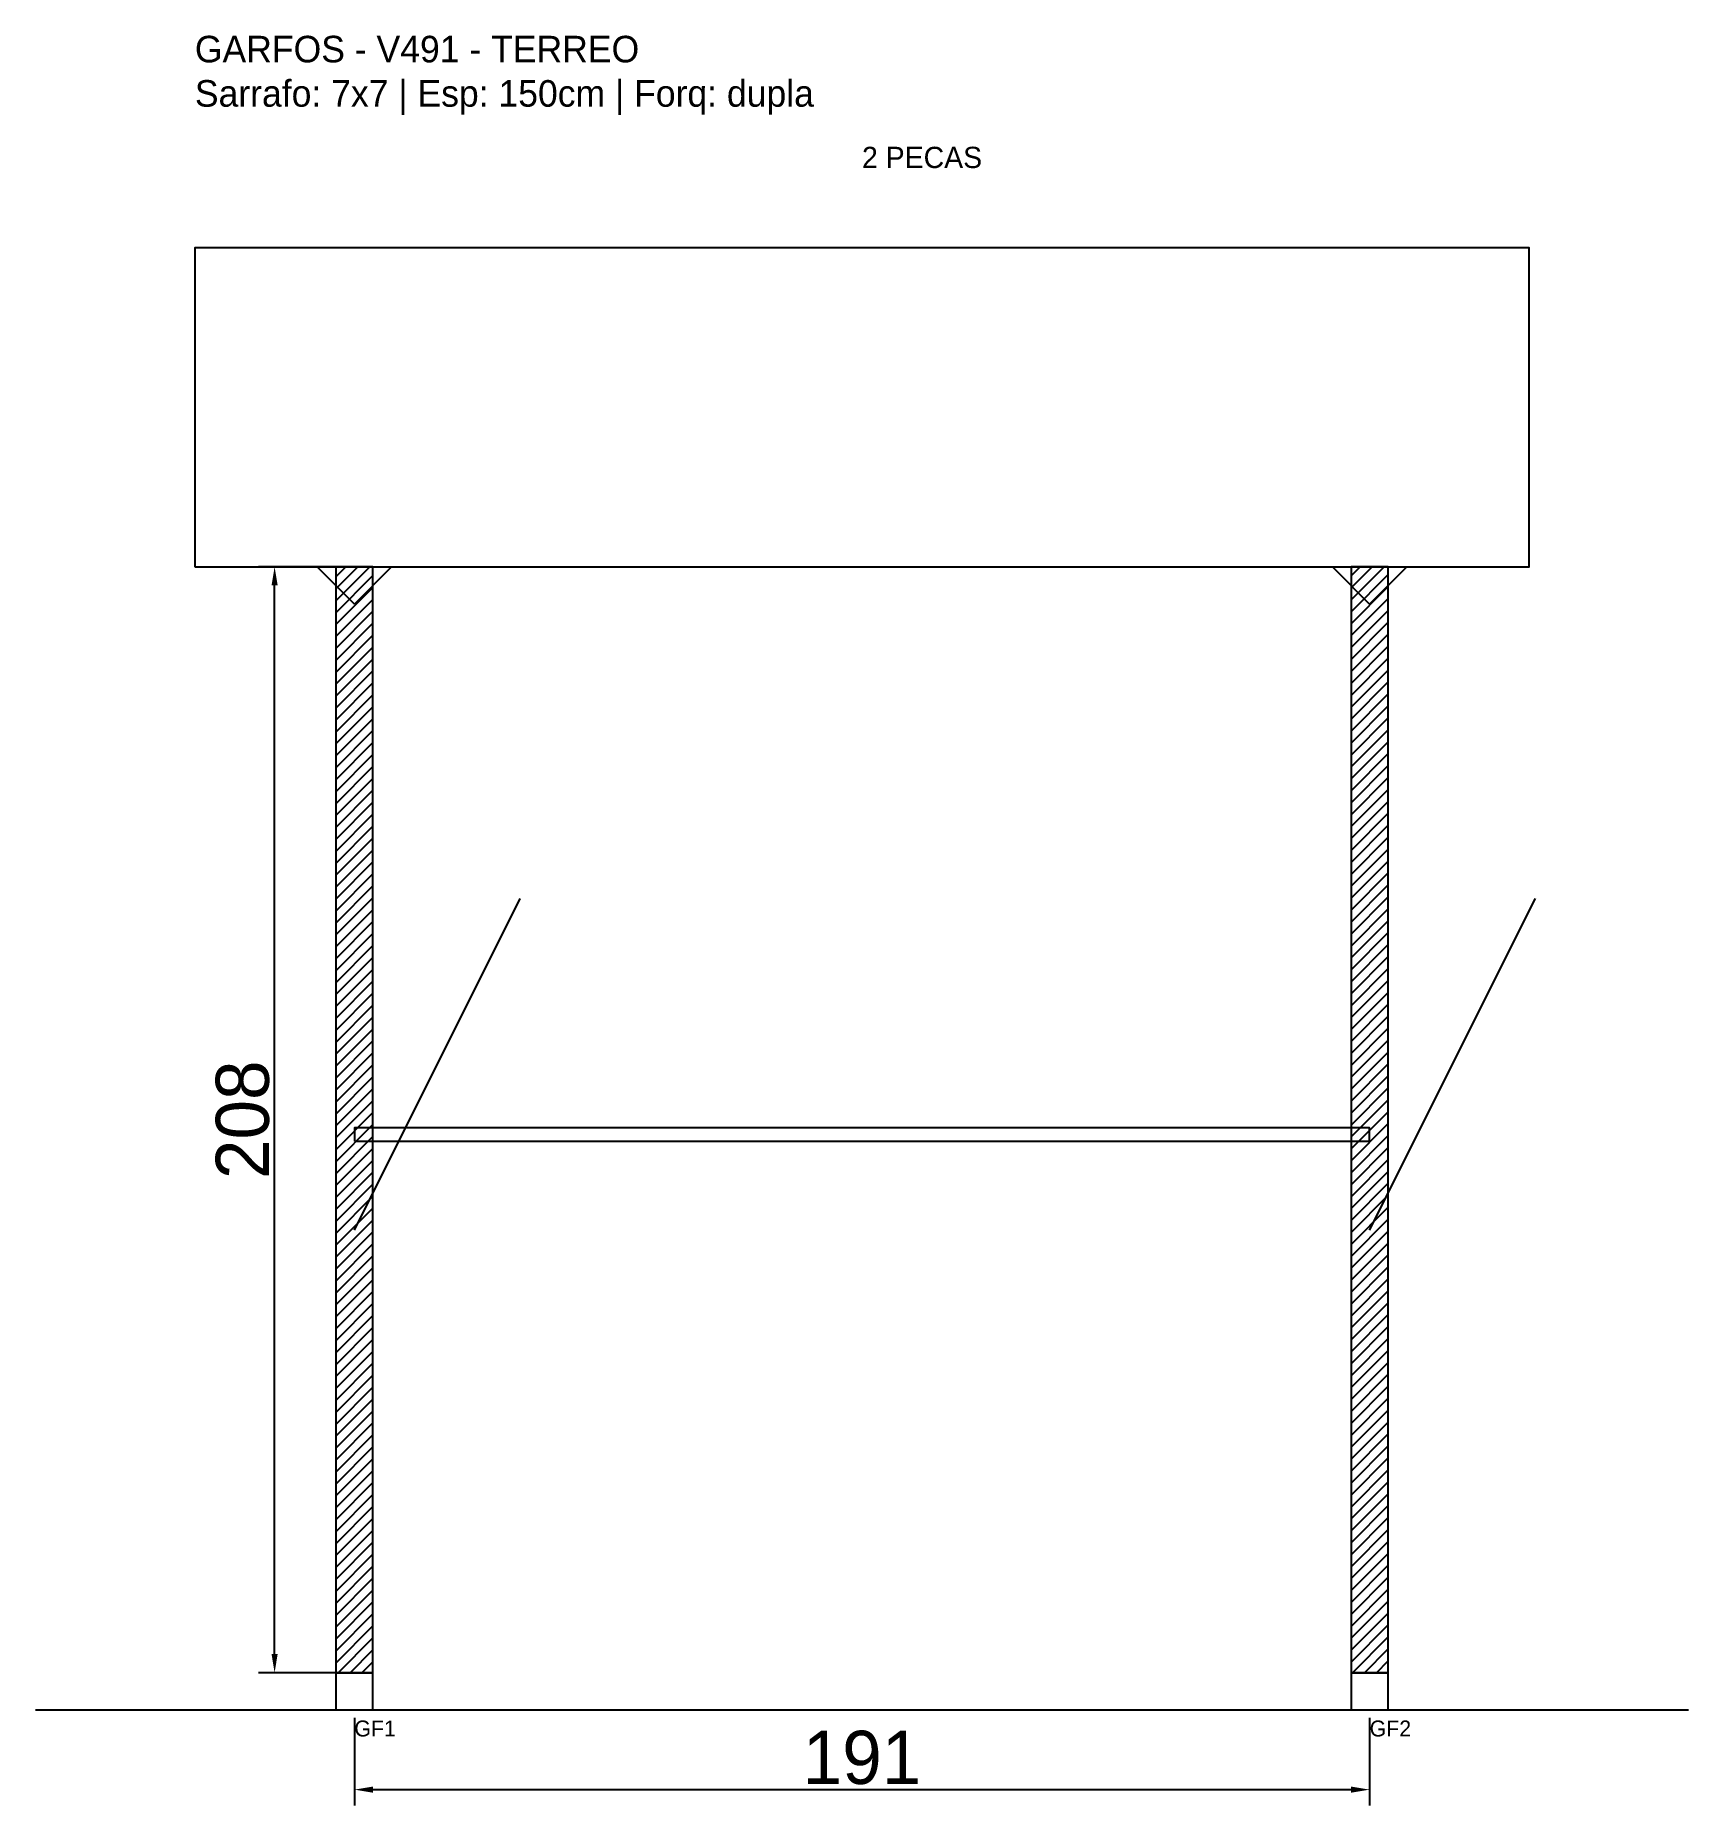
# Model space of a CAD drawing. Header units: metres. Extents: x -30 to 281, y -25 to 308.
import ezdxf

# ---------------------------------------------------------------- set-up
doc = ezdxf.new("R2010")
doc.units = ezdxf.units.M
for name, color, linetype in [('BARRA_ANCORAGEM', 1, 'Continuous'), ('COTA', 241, 'Continuous'), ('GARFOS OK', 3, 'Continuous'), ('NOME DA VIGA', 6, 'Continuous'), ('SARR_7x7', 40, 'Continuous'), ('TIRAS REESCORAMENTO', 252, 'Continuous'), ('VIGAS', 3, 'Continuous')]:
    doc.layers.add(name, color=color, linetype=linetype)
doc.dimstyles.new('EZ DXF', dxfattribs={"dimtxt": 10, "dimasz": 3.5, "dimexe": 3, "dimexo": 1.5, "dimgap": 1, "dimtad": 1, "dimdec": 1, "dimdsep": 46, "dimcen": 2.5, "dimazin": 3, "dimtfac": 1, "dimtmove": 0, "dimatfit": 3})

msp = doc.modelspace()

# ---------------------------------------------------------------- hatches: boundary and pattern name
at = {"layer": 'COTA'}
h = msp.add_hatch(dxfattribs=at)
h.set_pattern_fill('ANSI31', scale=0.5)
h.paths.add_polyline_path([(26.5, 0), (33.5, 0), (33.5, 208), (26.5, 208)])
h = msp.add_hatch(dxfattribs=at)
h.set_pattern_fill('ANSI31', scale=0.5)
h.paths.add_polyline_path([(217.5, 0), (224.5, 0), (224.5, 208), (217.5, 208)])

# ---------------------------------------------------------------- linework, layer by layer
at = {"layer": 'BARRA_ANCORAGEM'}
for p, q in [((30, 83.2), (61.2, 145.6)), ((221, 83.2), (252.2, 145.6))]:
    msp.add_line(p, q, dxfattribs=at)
at = {"layer": 'GARFOS OK'}
for p, q in [((30, 201), (23, 208)), ((23, 208), (37, 208)), ((30, 201), (37, 208)), ((221, 201), (214, 208)), ((214, 208), (228, 208)), ((221, 201), (228, 208))]:
    msp.add_line(p, q, dxfattribs=at)
at = {"layer": 'GARFOS OK', "linetype": 'CONTINUOUS'}
msp.add_line((-30, -7), (281, -7), dxfattribs=at)
at = {"layer": 'GARFOS OK'}
for points in [[(26.5, 0), (33.5, 0), (33.5, 208), (26.5, 208), (26.5, 0)], [(217.5, 0), (224.5, 0), (224.5, 208), (217.5, 208), (217.5, 0)]]:
    msp.add_lwpolyline(points, dxfattribs=at)
at = {"layer": 'SARR_7x7'}
for points in [[(26.5, -7), (33.5, -7), (33.5, 0), (26.5, 0), (26.5, -7)], [(217.5, -7), (224.5, -7), (224.5, 0), (217.5, 0), (217.5, -7)]]:
    msp.add_lwpolyline(points, dxfattribs=at)
at = {"layer": 'TIRAS REESCORAMENTO'}
msp.add_lwpolyline([(30, 100), (221, 100), (221, 102.5), (30, 102.5), (30, 100)], dxfattribs=at)
at = {"layer": 'VIGAS'}
msp.add_lwpolyline([(0, 208), (251, 208), (251, 268), (0, 268), (0, 208)], dxfattribs=at)

# ---------------------------------------------------------------- texts
at = {"layer": 'NOME DA VIGA'}
for s, height, p in [('2 PECAS', 4, (125.5, 283)), ('GF1', 3, (30, -12)), ('GF2', 3, (221, -12))]:
    msp.add_text(s, height=height, dxfattribs=at).set_placement(p)
at = {"layer": 'NOME DA VIGA', "insert": (0, 293), "char_height": 5, "attachment_point": 7}
msp.add_mtext('GARFOS - V491 - TERREO\\PSarrafo: 7x7 | Esp: 150cm | Forq: dupla', dxfattribs=at)

# ---------------------------------------------------------------- dimensions: what is measured, and where the dimension line sits
at = {"layer": 'COTA'}
msp.add_linear_dim(base=(15, 0), p1=(30, 0), p2=(30, 208), angle=90, dimstyle='EZ DXF', dxfattribs=at).render()
msp.add_linear_dim(base=(30, -22), p1=(30, -7), p2=(221, -7), dimstyle='EZ DXF', dxfattribs=at).render()

doc.saveas('drawing.dxf')
